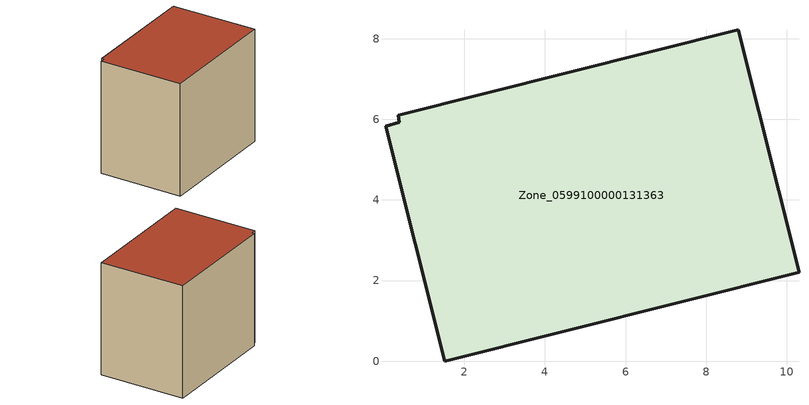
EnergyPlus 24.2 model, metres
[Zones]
Zone_0599100000131363
 floor ground (C_G): 0.05,5.83 0.39,5.92 0.36,6.1 8.79,8.22 10.3,2.21 1.51,0 z0
 wall outside (C_F): 10.3,2.21 8.79,8.22 0.36,6.1 0.39,5.92 0.05,5.83 1.51,0 10.3,2.21 z0:8.1
 roof outside (C_R): 0.39,5.92 0.05,5.83 1.51,0 10.3,2.21 8.79,8.22 0.36,6.1 z8.1
[BUILDING]
Pand.0599100000131363: North Axis=0; Terrain=City; Loads Convergence Tolerance Value=0.04; Temperature Convergence Tolerance Value=0.4; Solar Distribution=FullExterior; Maximum Number of Warmup Days=25; Minimum Number of Warmup Days=1
[Site:Location]
Rotterdam.The.Hague.AP_ZH_NLD Design_Conditions: Latitude=51.96; Longitude=4.45; Time Zone=1; Elevation=-4.5
[SITE:GROUNDTEMPERATURE:BUILDINGSURFACE]
18, 18, 18, 18, 18, 18, 18, 18, 18, 18, 18, 18
[MATERIAL] Thermal Absorptance=0.9; Solar Absorptance=0.7; Visible Absorptance=0.7
Name | Roughness | Thickness | Conductivity | Density | Specific Heat
G.TC.1965-1974 | MediumSmooth | 0.15 | 0.882353 | 540 | 1210
F.TC.1965-1974 | Rough | 0.3 | 0.697674 | 1920 | 840
R.TC.1965-1974 | MediumRough | 0.2 | 0.232558 | 1500 | 1000
[CONSTRUCTION]
C_G: G.TC.1965-1974
C_F: F.TC.1965-1974
C_R: R.TC.1965-1974
[ZONE]
Zone_0599100000131363: Type=1; Multiplier=1; Ceiling Height=Autocalculate; Volume=Autocalculate; Floor Area=autocalculate; Part of Total Floor Area=Yes
[ZONEINFILTRATION:DESIGNFLOWRATE]
Infil_Zone_0599100000131363: Zone or ZoneList or Space or SpaceList=Zone_0599100000131363; Schedule=AlwaysOn; Design Flow Rate Calculation Method=Flow/Area; Flow Rate per Floor Area=0.003; Constant Term Coefficient=1; Temperature Term Coefficient=0; Velocity Term Coefficient=0; Velocity Squared Term Coefficient=0
[HVACTEMPLATE:ZONE:IDEALLOADSAIRSYSTEM]
Zone_0599100000131363: Maximum Heating Supply Air Temperature=50; Minimum Cooling Supply Air Temperature=13; Maximum Heating Supply Air Humidity Ratio=0.0156; Minimum Cooling Supply Air Humidity Ratio=0.0077; Heating Limit=NoLimit; Cooling Limit=NoLimit; Dehumidification Control Type=ConstantSensibleHeatRatio; Cooling Sensible Heat Ratio=0.7; Dehumidification Setpoint=60; Humidification Control Type=None; Humidification Setpoint=30; Outdoor Air Method=None; Outdoor Air Flow Rate per Person=0.00944; Outdoor Air Flow Rate per Zone Floor Area=0; Outdoor Air Flow Rate per Zone=0; Demand Controlled Ventilation Type=None; Outdoor Air Economizer Type=NoEconomizer; Heat Recovery Type=None; Sensible Heat Recovery Effectiveness=0.7; Latent Heat Recovery Effectiveness=0.65
[ZONECONTROL:THERMOSTAT]
ThermostatControl_Zone_0599100000131363: Zone or ZoneList=Zone_0599100000131363; Control Type Schedule=DualSetpointControlType; Control 1=Thermostat_Zone_0599100000131363; Temperature Difference Between Cutout And Setpoint=0
[THERMOSTATSETPOINT:DUALSETPOINT]
Thermostat_Zone_0599100000131363: Heating Setpoint Temperature Schedule=HeatingSetpoint_Zone_0599100000131363; Cooling Setpoint Temperature Schedule=CoolingSetpoint_Zone_0599100000131363
[SCHEDULE:COMPACT]
HeatingSetpoint_Zone_0599100000131363: Through: 12/31, For: AllDays, Until: 24:00, 21
CoolingSetpoint_Zone_0599100000131363: Through: 12/31, For: AllDays, Until: 24:00, 24
DualSetpointControlType: Through: 12/31, For: AllDays, Until: 24:00, 4
AlwaysOn: Through: 12/31, For: AllDays, Until: 24:00, 1
